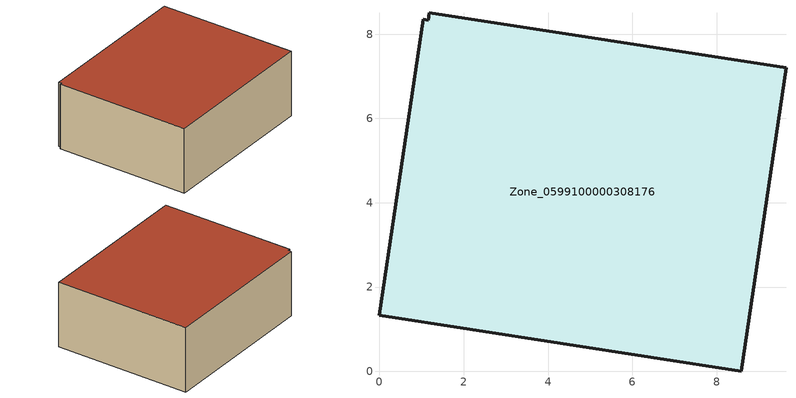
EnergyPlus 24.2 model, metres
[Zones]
Zone_0599100000308176
 floor ground (C_G): 1.18,8.51 9.64,7.2 8.58,0 0,1.33 1.03,8.35 1.15,8.33 z0
 wall outside (C_F): 8.58,0 9.64,7.2 1.18,8.51 1.15,8.33 1.03,8.35 0,1.33 8.58,0 z0:3.51
 roof outside (C_R): 9.64,7.2 1.18,8.51 1.15,8.33 1.03,8.35 0,1.33 8.58,0 z3.51
[BUILDING]
Pand.0599100000308176: North Axis=0; Terrain=City; Loads Convergence Tolerance Value=0.04; Temperature Convergence Tolerance Value=0.4; Solar Distribution=FullExterior; Maximum Number of Warmup Days=25; Minimum Number of Warmup Days=1
[Site:Location]
Rotterdam.The.Hague.AP_ZH_NLD Design_Conditions: Latitude=51.96; Longitude=4.45; Time Zone=1; Elevation=-4.5
[SITE:GROUNDTEMPERATURE:BUILDINGSURFACE]
18, 18, 18, 18, 18, 18, 18, 18, 18, 18, 18, 18
[MATERIAL] Thermal Absorptance=0.9; Solar Absorptance=0.7; Visible Absorptance=0.7
Name | Roughness | Thickness | Conductivity | Density | Specific Heat
G.TI.1946-1964 | MediumSmooth | 0.15 | 1 | 540 | 1210
F.TI.1946-1964 | Rough | 0.3 | 0.857143 | 1920 | 840
R.TI.1946-1964 | MediumRough | 0.2 | 0.277778 | 1500 | 1000
[CONSTRUCTION]
C_G: G.TI.1946-1964
C_F: F.TI.1946-1964
C_R: R.TI.1946-1964
[ZONE]
Zone_0599100000308176: Type=1; Multiplier=1; Ceiling Height=Autocalculate; Volume=Autocalculate; Floor Area=autocalculate; Part of Total Floor Area=Yes
[ZONEINFILTRATION:DESIGNFLOWRATE]
Infil_Zone_0599100000308176: Zone or ZoneList or Space or SpaceList=Zone_0599100000308176; Schedule=AlwaysOn; Design Flow Rate Calculation Method=Flow/Area; Flow Rate per Floor Area=0.003; Constant Term Coefficient=1; Temperature Term Coefficient=0; Velocity Term Coefficient=0; Velocity Squared Term Coefficient=0
[HVACTEMPLATE:ZONE:IDEALLOADSAIRSYSTEM]
Zone_0599100000308176: Maximum Heating Supply Air Temperature=50; Minimum Cooling Supply Air Temperature=13; Maximum Heating Supply Air Humidity Ratio=0.0156; Minimum Cooling Supply Air Humidity Ratio=0.0077; Heating Limit=NoLimit; Cooling Limit=NoLimit; Dehumidification Control Type=ConstantSensibleHeatRatio; Cooling Sensible Heat Ratio=0.7; Dehumidification Setpoint=60; Humidification Control Type=None; Humidification Setpoint=30; Outdoor Air Method=None; Outdoor Air Flow Rate per Person=0.00944; Outdoor Air Flow Rate per Zone Floor Area=0; Outdoor Air Flow Rate per Zone=0; Demand Controlled Ventilation Type=None; Outdoor Air Economizer Type=NoEconomizer; Heat Recovery Type=None; Sensible Heat Recovery Effectiveness=0.7; Latent Heat Recovery Effectiveness=0.65
[ZONECONTROL:THERMOSTAT]
ThermostatControl_Zone_0599100000308176: Zone or ZoneList=Zone_0599100000308176; Control Type Schedule=DualSetpointControlType; Control 1=Thermostat_Zone_0599100000308176; Temperature Difference Between Cutout And Setpoint=0
[THERMOSTATSETPOINT:DUALSETPOINT]
Thermostat_Zone_0599100000308176: Heating Setpoint Temperature Schedule=HeatingSetpoint_Zone_0599100000308176; Cooling Setpoint Temperature Schedule=CoolingSetpoint_Zone_0599100000308176
[SCHEDULE:COMPACT]
HeatingSetpoint_Zone_0599100000308176: Through: 12/31, For: AllDays, Until: 24:00, 21
CoolingSetpoint_Zone_0599100000308176: Through: 12/31, For: AllDays, Until: 24:00, 24
DualSetpointControlType: Through: 12/31, For: AllDays, Until: 24:00, 4
AlwaysOn: Through: 12/31, For: AllDays, Until: 24:00, 1
